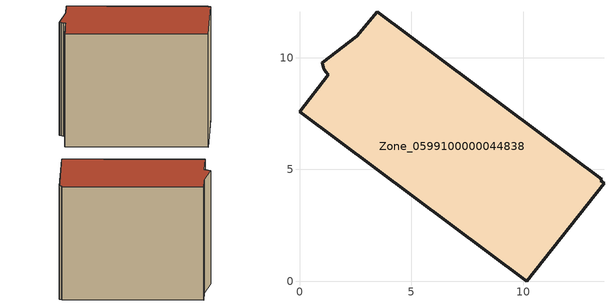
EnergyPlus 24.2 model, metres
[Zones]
Zone_0599100000044838
 floor ground (C_G): 10.15,0 0,7.58 1.27,9.23 1.17,9.36 1.09,9.51 1.03,9.68 1.01,9.78 2.56,10.96 3.46,12.05 13.5,4.56 13.46,4.5 13.61,4.38 z3.48
 wall outside (C_F): 13.5,4.56 3.46,12.05 2.56,10.96 1.01,9.78 1.03,9.68 1.09,9.51 1.17,9.36 1.27,9.23 0,7.58 10.15,0 13.61,4.38 13.46,4.5 13.5,4.56 z3.48:14.54
 roof outside (C_R): 3.46,12.05 2.56,10.96 1.01,9.78 1.03,9.68 1.09,9.51 1.17,9.36 1.27,9.23 0,7.58 10.15,0 13.61,4.38 13.46,4.5 13.5,4.56 z14.54
[BUILDING]
Pand.0599100000044838: North Axis=0; Terrain=City; Loads Convergence Tolerance Value=0.04; Temperature Convergence Tolerance Value=0.4; Solar Distribution=FullExterior; Maximum Number of Warmup Days=25; Minimum Number of Warmup Days=1
[Site:Location]
Rotterdam.The.Hague.AP_ZH_NLD Design_Conditions: Latitude=51.96; Longitude=4.45; Time Zone=1; Elevation=-4.5
[SITE:GROUNDTEMPERATURE:BUILDINGSURFACE]
18, 18, 18, 18, 18, 18, 18, 18, 18, 18, 18, 18
[MATERIAL] Thermal Absorptance=0.9; Solar Absorptance=0.7; Visible Absorptance=0.7
Name | Roughness | Thickness | Conductivity | Density | Specific Heat
G.TI.1946 | MediumSmooth | 0.15 | 1 | 540 | 1210
F.TI.1946 | Rough | 0.3 | 0.857143 | 1920 | 840
R.TI.1946 | MediumRough | 0.2 | 0.1 | 1500 | 1000
[CONSTRUCTION]
C_G: G.TI.1946
C_F: F.TI.1946
C_R: R.TI.1946
[ZONE]
Zone_0599100000044838: Type=1; Multiplier=1; Ceiling Height=Autocalculate; Volume=Autocalculate; Floor Area=autocalculate; Part of Total Floor Area=Yes
[ZONEINFILTRATION:DESIGNFLOWRATE]
Infil_Zone_0599100000044838: Zone or ZoneList or Space or SpaceList=Zone_0599100000044838; Schedule=AlwaysOn; Design Flow Rate Calculation Method=Flow/Area; Flow Rate per Floor Area=0.003; Constant Term Coefficient=1; Temperature Term Coefficient=0; Velocity Term Coefficient=0; Velocity Squared Term Coefficient=0
[HVACTEMPLATE:ZONE:IDEALLOADSAIRSYSTEM]
Zone_0599100000044838: Maximum Heating Supply Air Temperature=50; Minimum Cooling Supply Air Temperature=13; Maximum Heating Supply Air Humidity Ratio=0.0156; Minimum Cooling Supply Air Humidity Ratio=0.0077; Heating Limit=NoLimit; Cooling Limit=NoLimit; Dehumidification Control Type=ConstantSensibleHeatRatio; Cooling Sensible Heat Ratio=0.7; Dehumidification Setpoint=60; Humidification Control Type=None; Humidification Setpoint=30; Outdoor Air Method=None; Outdoor Air Flow Rate per Person=0.00944; Outdoor Air Flow Rate per Zone Floor Area=0; Outdoor Air Flow Rate per Zone=0; Demand Controlled Ventilation Type=None; Outdoor Air Economizer Type=NoEconomizer; Heat Recovery Type=None; Sensible Heat Recovery Effectiveness=0.7; Latent Heat Recovery Effectiveness=0.65
[ZONECONTROL:THERMOSTAT]
ThermostatControl_Zone_0599100000044838: Zone or ZoneList=Zone_0599100000044838; Control Type Schedule=DualSetpointControlType; Control 1=Thermostat_Zone_0599100000044838; Temperature Difference Between Cutout And Setpoint=0
[THERMOSTATSETPOINT:DUALSETPOINT]
Thermostat_Zone_0599100000044838: Heating Setpoint Temperature Schedule=HeatingSetpoint_Zone_0599100000044838; Cooling Setpoint Temperature Schedule=CoolingSetpoint_Zone_0599100000044838
[SCHEDULE:COMPACT]
HeatingSetpoint_Zone_0599100000044838: Through: 12/31, For: AllDays, Until: 24:00, 21
CoolingSetpoint_Zone_0599100000044838: Through: 12/31, For: AllDays, Until: 24:00, 24
DualSetpointControlType: Through: 12/31, For: AllDays, Until: 24:00, 4
AlwaysOn: Through: 12/31, For: AllDays, Until: 24:00, 1
